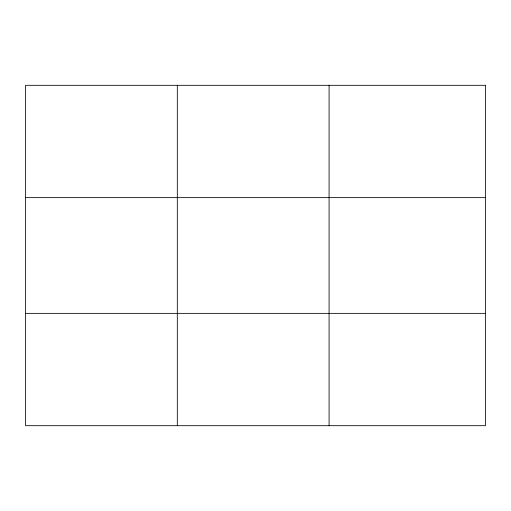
<?xml version="1.0" encoding="UTF-8"?>
<svg xmlns="http://www.w3.org/2000/svg" width="511" height="511" viewBox="0 0 511 511"><rect width="100%" height="100%" fill="white"/><g stroke="black" fill="none" stroke-linecap="round" stroke-linejoin="round"><path stroke-width="0.77" d="M177.317 425.689L177.317 85.311M329.084 425.689L329.084 85.311M25.55 197.636L485.45 197.636M25.55 313.364L485.45 313.364M485.45 85.311L485.45 425.689L25.55 425.689L25.55 85.311L485.45 85.311"/></g></svg>
